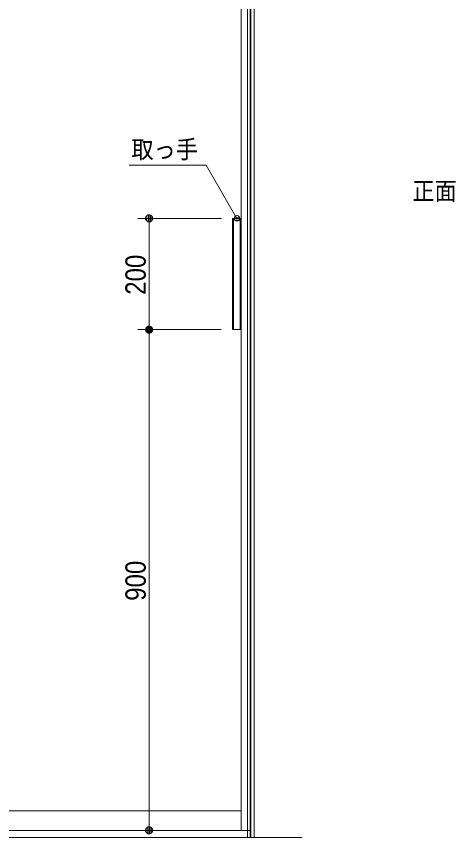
# Model space of a CAD drawing. Units: millimetres, scale not verified. Extents: x -6062 to 6062, y -3045 to 3045.
# Drawn here: x -1640 to -850, y -1950 to -474 of the extents above; entities that cross this region are included whole.
import ezdxf
from ezdxf.enums import TextEntityAlignment as Align

# ---------------------------------------------------------------- set-up
doc = ezdxf.new("R2010")
doc.units = ezdxf.units.MM
doc.header["$LTSCALE"] = 20
for name, color, linetype, lineweight in [('0-0_2寸法-1', 7, 'Continuous', 9), ('0-1_0', 7, 'Continuous', 9), ('0-3_2寸法-3', 7, 'Continuous', 9), ('0-4_3一般', 7, 'Continuous', 9)]:
    doc.layers.add(name, color=color, linetype=linetype, lineweight=lineweight)
doc.styles.add('ＭＳ ゴシック', font='')
doc.styles.add('ＭＳ Ｐゴシック', font='')
doc.styles.get('ＭＳ ゴシック').set_extended_font_data('MS Gothic')
doc.styles.get('ＭＳ Ｐゴシック').set_extended_font_data('MS PGothic')

# ---------------------------------------------------------------- blocks, each defined once
blk = doc.blocks.new('_Dot')
at = {"layer": '0-1_0'}
for p, q in [((-10, 0), (-20, 0)), ((9.78, 2), (-9.78, 2)), ((7.99, 6), (-7.99, 6)), ((9.16, -3.98), (-9.16, -3.98)), ((6, -7.98), (-6, -7.98))]:
    blk.add_line(p, q, dxfattribs=at)
for points in [[(10, 0), (9.92, 1.25), (9.69, 2.49), (9.3, 3.68), (8.76, 4.82), (8.09, 5.88), (7.29, 6.85), (6.37, 7.71), (5.36, 8.44), (4.26, 9.05), (3.09, 9.51), (1.87, 9.82), (0.63, 9.98), (-0.63, 9.98), (-1.87, 9.82), (-3.09, 9.51), (-4.26, 9.05), (-5.36, 8.44), (-6.37, 7.71), (-7.29, 6.85), (-8.09, 5.88), (-8.76, 4.82), (-9.3, 3.68), (-9.69, 2.49), (-9.92, 1.25), (-10, 0), (0, 0)], [(-10, 0), (-9.92, -1.25), (-9.69, -2.49), (-9.3, -3.68), (-8.76, -4.82), (-8.09, -5.88), (-7.29, -6.85), (-6.37, -7.71), (-5.36, -8.44), (-4.26, -9.05), (-3.09, -9.51), (-1.87, -9.82), (-0.63, -9.98), (0.63, -9.98), (1.87, -9.82), (3.09, -9.51), (4.26, -9.05), (5.36, -8.44), (6.37, -7.71), (7.29, -6.85), (8.09, -5.88), (8.76, -4.82), (9.3, -3.68), (9.69, -2.49), (9.92, -1.25), (10, 0), (0, 0)]]:
    blk.add_lwpolyline(points, close=True, dxfattribs=at)
blk = doc.blocks.new('グループ-112')
at = {"layer": '0-4_3一般'}
for p, q in [((11360, 8000), (11360, -39000)), ((-61696.5, -39000), (13223.5, -39000))]:
    blk.add_line(p, q, dxfattribs=at)
blk = doc.blocks.new('グループ-113')
at = {"layer": '0-4_3一般'}
for p, q in [((11040, 7100), (11040, -38740)), ((11360, 7100), (11360, -38740)), ((10722, -16740), (10722, -20740)), ((10722, -16740), (11042, -16740)), ((10762, -20740), (10762, -16740)), ((11002, -20740), (11002, -16740)), ((-12320, -38040), (11040, -38040)), ((11360, -38740), (-12640, -38740))]:
    blk.add_line(p, q, dxfattribs=at)
blk.add_lwpolyline([(10722, -20740), (11042, -20740), (11042, -16740)], dxfattribs=at)
blk = doc.blocks.new('グループ-114')
at = {"layer": '0-4_3一般'}
for name in ['グループ-112', 'グループ-113']:
    blk.add_blockref(name, (0, 0), dxfattribs=at)
blk = doc.blocks.new('グループ-134')
at = {"layer": '0-4_3一般'}
blk.add_line((11380, -39000), (11380, 8000), dxfattribs=at)
blk.add_lwpolyline([(11500, 8000), (11260, 8000), (11260, -39000), (11500, -39000)], close=True, dxfattribs=at)

msp = doc.modelspace()

# ---------------------------------------------------------------- linework, layer by layer
at = {"layer": '0-0_2寸法-1'}
for p, q in [((-1271.2, -837), (-1421.2, -837)), ((-1401.2, -1024.29), (-1401.2, -849.71)), ((-1271.4, -1037), (-1421.2, -1037)), ((-1271.4, -1037), (-1421.2, -1037)), ((-1401.2, -1049.71), (-1401.2, -1924.29)), ((-1271.2, -1937), (-1421.2, -1937))]:
    msp.add_line(p, q, dxfattribs=at)
at = {"layer": '0-3_2寸法-3'}
for p, q in [((-1238.31, -836.01), (-1248.09, -836.01)), ((-1239.2, -840.01), (-1247.2, -840.01)), ((-1243.03, -832.01), (-1243.37, -832.01)), ((-1243.03, -832.01), (-1243.37, -832.01))]:
    msp.add_line(p, q, dxfattribs=at)
msp.add_lwpolyline([(-1243.2, -837), (-1298.44, -741.33), (-1436.96, -741.33)], dxfattribs=at)
msp.add_circle((-1243.2, -837), 5.01, dxfattribs=at)
msp.add_circle((-1243.2, -837), 5.01, dxfattribs=at)

# ---------------------------------------------------------------- block references
at = {"layer": '0-0_2寸法-1', "xscale": 0.6356201, "yscale": 0.6356201}
for p, rotation in [((-1401.2, -837), 90), ((-1401.2, -1037), 270), ((-1401.2, -1037), 90), ((-1401.2, -1937), 270)]:
    msp.add_blockref('_Dot', p, dxfattribs=dict(at, rotation=rotation))
at = {"layer": '0-4_3一般', "xscale": 0.05, "yscale": 0.05}
for name in ['グループ-114', 'グループ-134']:
    msp.add_blockref(name, (-1787.5, 0), dxfattribs=at)

# ---------------------------------------------------------------- texts
at = {"layer": '0-0_2寸法-1', "style": 'ＭＳ Ｐゴシック', "width": 0.9}
for s, p in [('200', (-1396.24, -974.28)), ('900', (-1396.24, -1524.38))]:
    msp.add_text(s, height=36.66, rotation=90, dxfattribs=at).set_placement(p, align=Align.BOTTOM_LEFT)
at = {"layer": '0-3_2寸法-3', "style": 'ＭＳ ゴシック', "width": 0.9}
for s, p in [('取っ手', (-1433.1, -738.94)), ('正面', (-927.76, -813.78))]:
    msp.add_text(s, height=32.55, dxfattribs=at).set_placement(p, align=Align.BOTTOM_LEFT)

doc.saveas('drawing.dxf')
